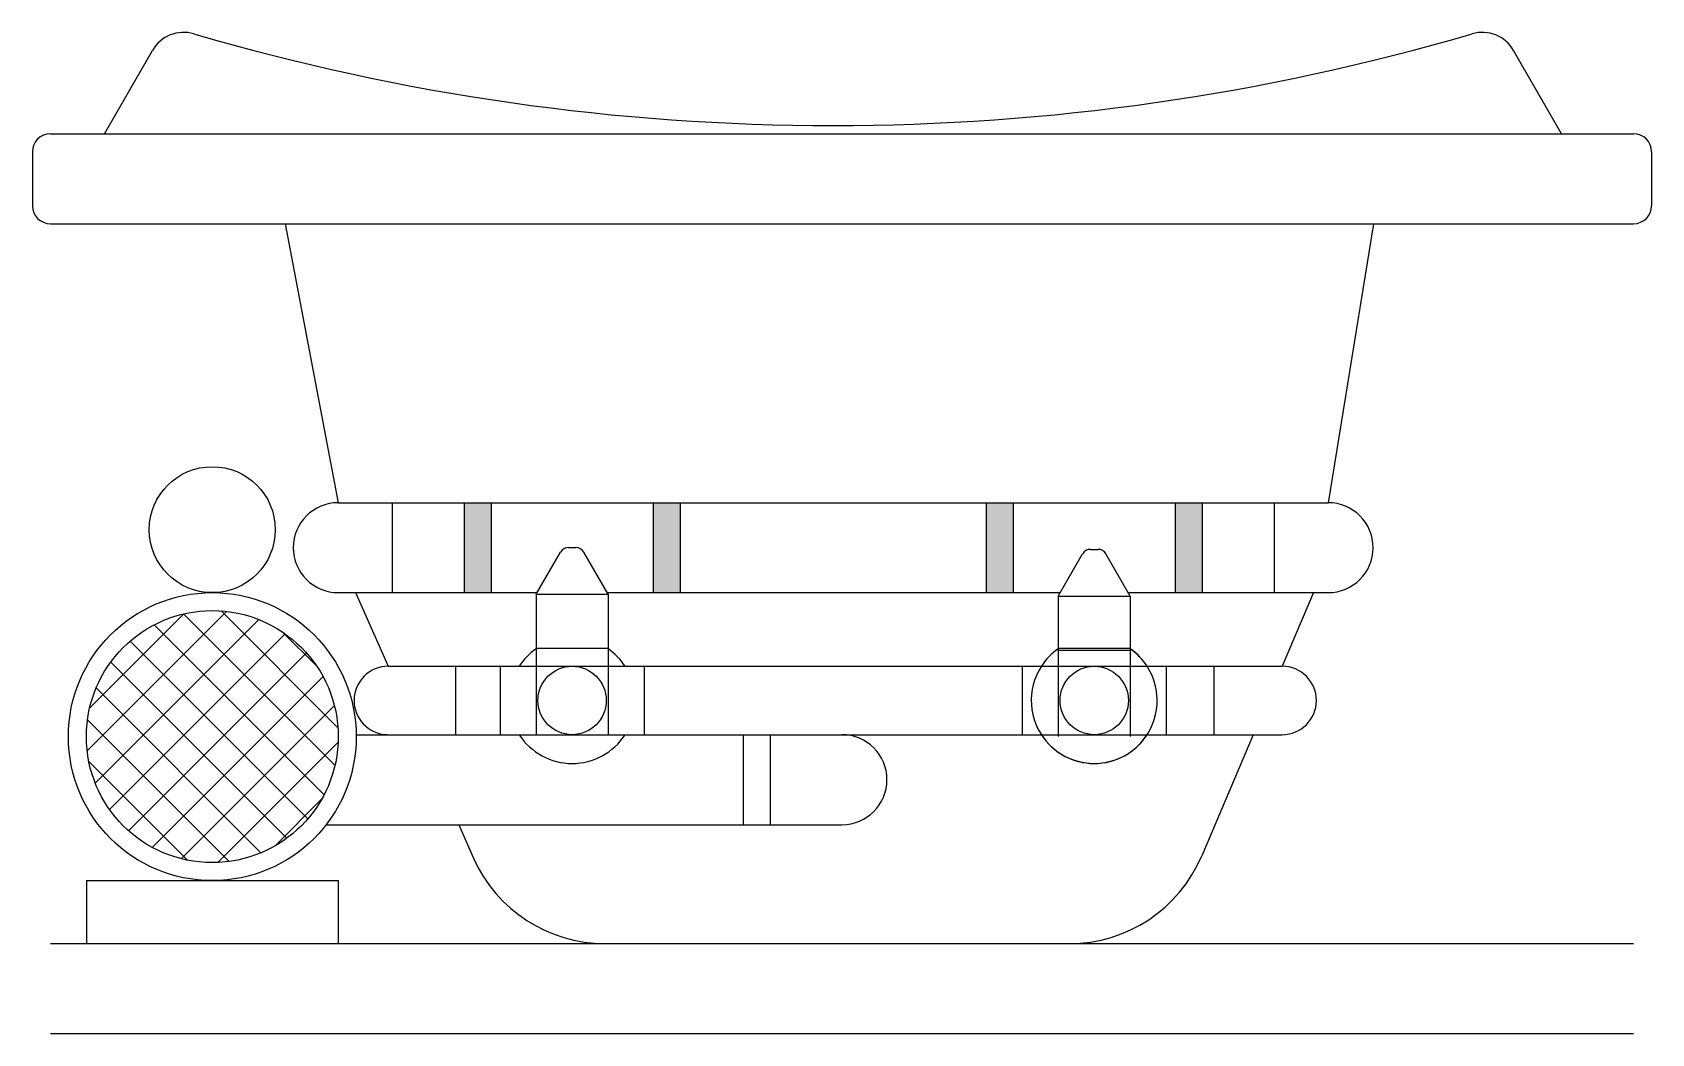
# Model space of a CAD drawing. Header units: metres. Extents: x -0.01 to 0.89, y -0.05 to 0.506.
import ezdxf

# ---------------------------------------------------------------- set-up
doc = ezdxf.new("R2010")
doc.units = ezdxf.units.M
doc.layers.add('Ceco.NEt 46', color=7, linetype='Continuous')

msp = doc.modelspace()

# ---------------------------------------------------------------- hatches: boundary and pattern name
at = {"layer": 'Ceco.NEt 46'}
h = msp.add_hatch(color=5, dxfattribs=at)
h.paths.add_polyline_path([(0.35001, 0.245), (0.33501, 0.245), (0.33501, 0.195), (0.35001, 0.195)])
h.paths.add_polyline_path([(0.24501, 0.245), (0.23001, 0.245), (0.23001, 0.195), (0.24501, 0.195)])
h = msp.add_hatch(color=5, dxfattribs=at)
h.paths.add_polyline_path([(0.5202, 0.195), (0.5352, 0.195), (0.5352, 0.245), (0.5202, 0.245)])
h.paths.add_polyline_path([(0.6252, 0.195), (0.6402, 0.195), (0.6402, 0.245), (0.6252, 0.245)])
h = msp.add_hatch(dxfattribs=at)
h.set_pattern_fill('ANSI37', color=5, scale=0.005, style=0)
h.set_pattern_definition([(45, (90.651195, 24.239015), (-0.0112253202, 0.0112253202), []), (135, (90.651195, 24.239015), (-0.0112253202, -0.0112253202), [])])
h.paths.add_polyline_path([(0.16, 0.115, 1), (0.02, 0.115, 1)])

# ---------------------------------------------------------------- linework, layer by layer
for p, q in [((0.03, 0.45), (0.05673, 0.4963)), ((0.84, 0.45), (0.81327, 0.4963)), ((0, 0.45), (0.88, 0.45)), ((-0.01, 0.44), (-0.01, 0.41)), ((0.89, 0.44), (0.89, 0.41)), ((0, 0.4), (0.88, 0.4)), ((0.13042, 0.4), (0.16001, 0.245)), ((0.73544, 0.4), (0.7102, 0.245)), ((0.16955, 0.195), (0.18777, 0.15409)), ((0.70205, 0.195), (0.68469, 0.15409)), ((0.66855, 0.11609), (0.63996, 0.04874)), ((0.22697, 0.06609), (0.23527, 0.04745)), ((0.30835, 0), (0.56632, 0))]:
    msp.add_line(p, q, dxfattribs=at)
at = {"layer": 'Ceco.NEt 46', "color": 5}
for p, q in [((0.16001, 0.245), (0.7102, 0.245)), ((0.19001, 0.245), (0.19001, 0.195)), ((0.23001, 0.245), (0.23001, 0.195)), ((0.24501, 0.245), (0.24501, 0.195)), ((0.33501, 0.245), (0.33501, 0.195)), ((0.35001, 0.245), (0.35001, 0.195)), ((0.5202, 0.245), (0.5202, 0.195)), ((0.5352, 0.245), (0.5352, 0.195)), ((0.6252, 0.245), (0.6252, 0.195)), ((0.6402, 0.245), (0.6402, 0.195)), ((0.6802, 0.245), (0.6802, 0.195)), ((0.27001, 0.19409), (0.28357, 0.21757)), ((0.2879, 0.22007), (0.29212, 0.22007)), ((0.31001, 0.19409), (0.29645, 0.21757)), ((0.5602, 0.19309), (0.57375, 0.21657)), ((0.57808, 0.21907), (0.58231, 0.21907)), ((0.6002, 0.19309), (0.58664, 0.21657)), ((0.16001, 0.195), (0.27053, 0.195)), ((0.27001, 0.19409), (0.27001, 0.11609)), ((0.27001, 0.19409), (0.31001, 0.19409)), ((0.30949, 0.195), (0.5613, 0.195)), ((0.31001, 0.19409), (0.31001, 0.11609)), ((0.5602, 0.19309), (0.5602, 0.11509)), ((0.5602, 0.19309), (0.6002, 0.19309)), ((0.59909, 0.195), (0.7102, 0.195)), ((0.6002, 0.19309), (0.6002, 0.11509)), ((0.27001, 0.16409), (0.31001, 0.16409)), ((0.5602, 0.16409), (0.5602, 0.11609)), ((0.5602, 0.16409), (0.6002, 0.16409)), ((0.5602, 0.16309), (0.6002, 0.16309)), ((0.6002, 0.16409), (0.6002, 0.11609)), ((0.18777, 0.15409), (0.68469, 0.15409)), ((0.22513, 0.15409), (0.22513, 0.11609)), ((0.25001, 0.15409), (0.25001, 0.11609)), ((0.33001, 0.15409), (0.33001, 0.11609)), ((0.5402, 0.15409), (0.5402, 0.11609)), ((0.6002, 0.15409), (0.6002, 0.11609)), ((0.6202, 0.15409), (0.6202, 0.11609)), ((0.64669, 0.15409), (0.64669, 0.11609)), ((0.16999, 0.11609), (0.68469, 0.11609)), ((0.385, 0.11609), (0.385, 0.06609)), ((0.4, 0.11609), (0.4, 0.06609)), ((0.15331, 0.06609), (0.44, 0.06609)), ((0.02, 0.035), (0.02, 0)), ((0.02, 0.035), (0.16, 0.035)), ((0.16, 0.035), (0.16, 0))]:
    msp.add_line(p, q, dxfattribs=at)
at = {"layer": 'Ceco.NEt 46', "color": 8}
msp.add_line((0, 0), (0.56632, 0), dxfattribs=at)
at = {"layer": 'Ceco.NEt 46', "color": 9}
for p, q in [((0.29536, 0), (0.88, 0)), ((0, -0.05), (0.88, -0.05))]:
    msp.add_line(p, q, dxfattribs=at)
at = {"layer": 'Ceco.NEt 46', "color": 5}
for centre, radius in [((0.09, 0.23), 0.035), ((0.09, 0.115), 0.08), ((0.09, 0.115), 0.07), ((0.29001, 0.13509), 0.019), ((0.5802, 0.13509), 0.019)]:
    msp.add_circle(centre, radius, dxfattribs=at)
at = {"layer": 'Ceco.NEt 46'}
for centre, radius, start, end in [((0.07405, 0.4863), 0.02, 73.68453, 150), ((0.435, 1.71941), 1.26484, 253.68453, 286.31547), ((0.79595, 0.4863), 0.02, 30, 106.31547), ((0, 0.44), 0.01, 90, 180), ((0.88, 0.44), 0.01, 0, 90), ((0, 0.41), 0.01, 180, 270), ((0.88, 0.41), 0.01, 270, 0), ((0.30835, 0.08), 0.08, 204.00782, 270), ((0.56632, 0.08), 0.08, 270, 336.99825)]:
    msp.add_arc(centre, radius, start, end, dxfattribs=at)
at = {"layer": 'Ceco.NEt 46', "color": 5}
for centre, radius, start, end in [((0.16001, 0.22), 0.025, 90, 270), ((0.7102, 0.22), 0.025, 270, 90), ((0.2879, 0.21507), 0.005, 90, 150), ((0.29212, 0.21507), 0.005, 30, 90), ((0.57808, 0.21407), 0.005, 90, 150), ((0.58231, 0.21407), 0.005, 30, 90), ((0.29001, 0.13509), 0.035, 124.8499, 147.12165), ((0.29001, 0.13509), 0.035, 32.87835, 55.1501), ((0.5802, 0.13509), 0.035, 124.8499, 55.1501), ((0.5802, 0.13509), 0.035, 124.8499, 147.12165), ((0.5802, 0.13509), 0.035, 32.87835, 55.1501), ((0.18777, 0.13509), 0.019, 90, 268.04696), ((0.68469, 0.13509), 0.019, 270, 90), ((0.29001, 0.13509), 0.035, 212.87835, 327.12165), ((0.44, 0.09109), 0.025, 270, 90), ((0.5802, 0.13509), 0.035, 212.87835, 327.12165)]:
    msp.add_arc(centre, radius, start, end, dxfattribs=at)

doc.saveas('drawing.dxf')
